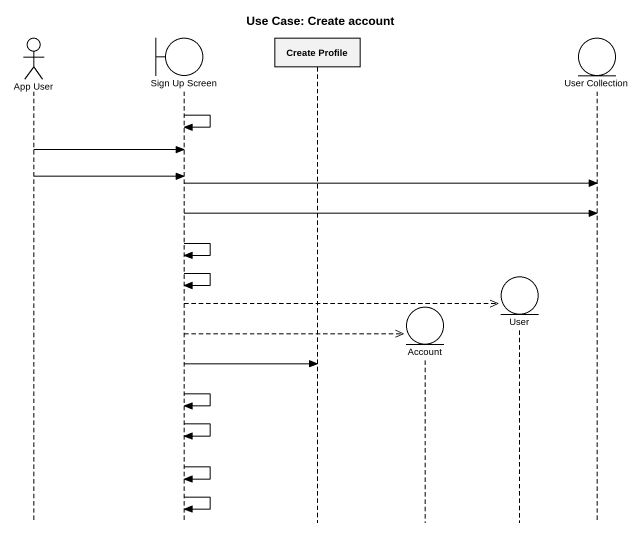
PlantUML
@startuml
title Use Case: Create account
hide footbox
actor "App User" as App_User
boundary "Sign Up Screen" as Sign_Up_Screen
participant "Create Profile" as Create_Profile
entity Account
entity User
entity "User Collection" as User_Collection

Sign_Up_Screen -> Sign_Up_Screen
App_User -> Sign_Up_Screen
App_User -> Sign_Up_Screen
Sign_Up_Screen -> User_Collection
Sign_Up_Screen -> User_Collection
Sign_Up_Screen -> Sign_Up_Screen
Sign_Up_Screen -> Sign_Up_Screen
Sign_Up_Screen -->> User **
Sign_Up_Screen -->> Account **
Sign_Up_Screen -> Create_Profile
Sign_Up_Screen -> Sign_Up_Screen
Sign_Up_Screen -> Sign_Up_Screen
Sign_Up_Screen -> Sign_Up_Screen
Sign_Up_Screen -> Sign_Up_Screen
@enduml
